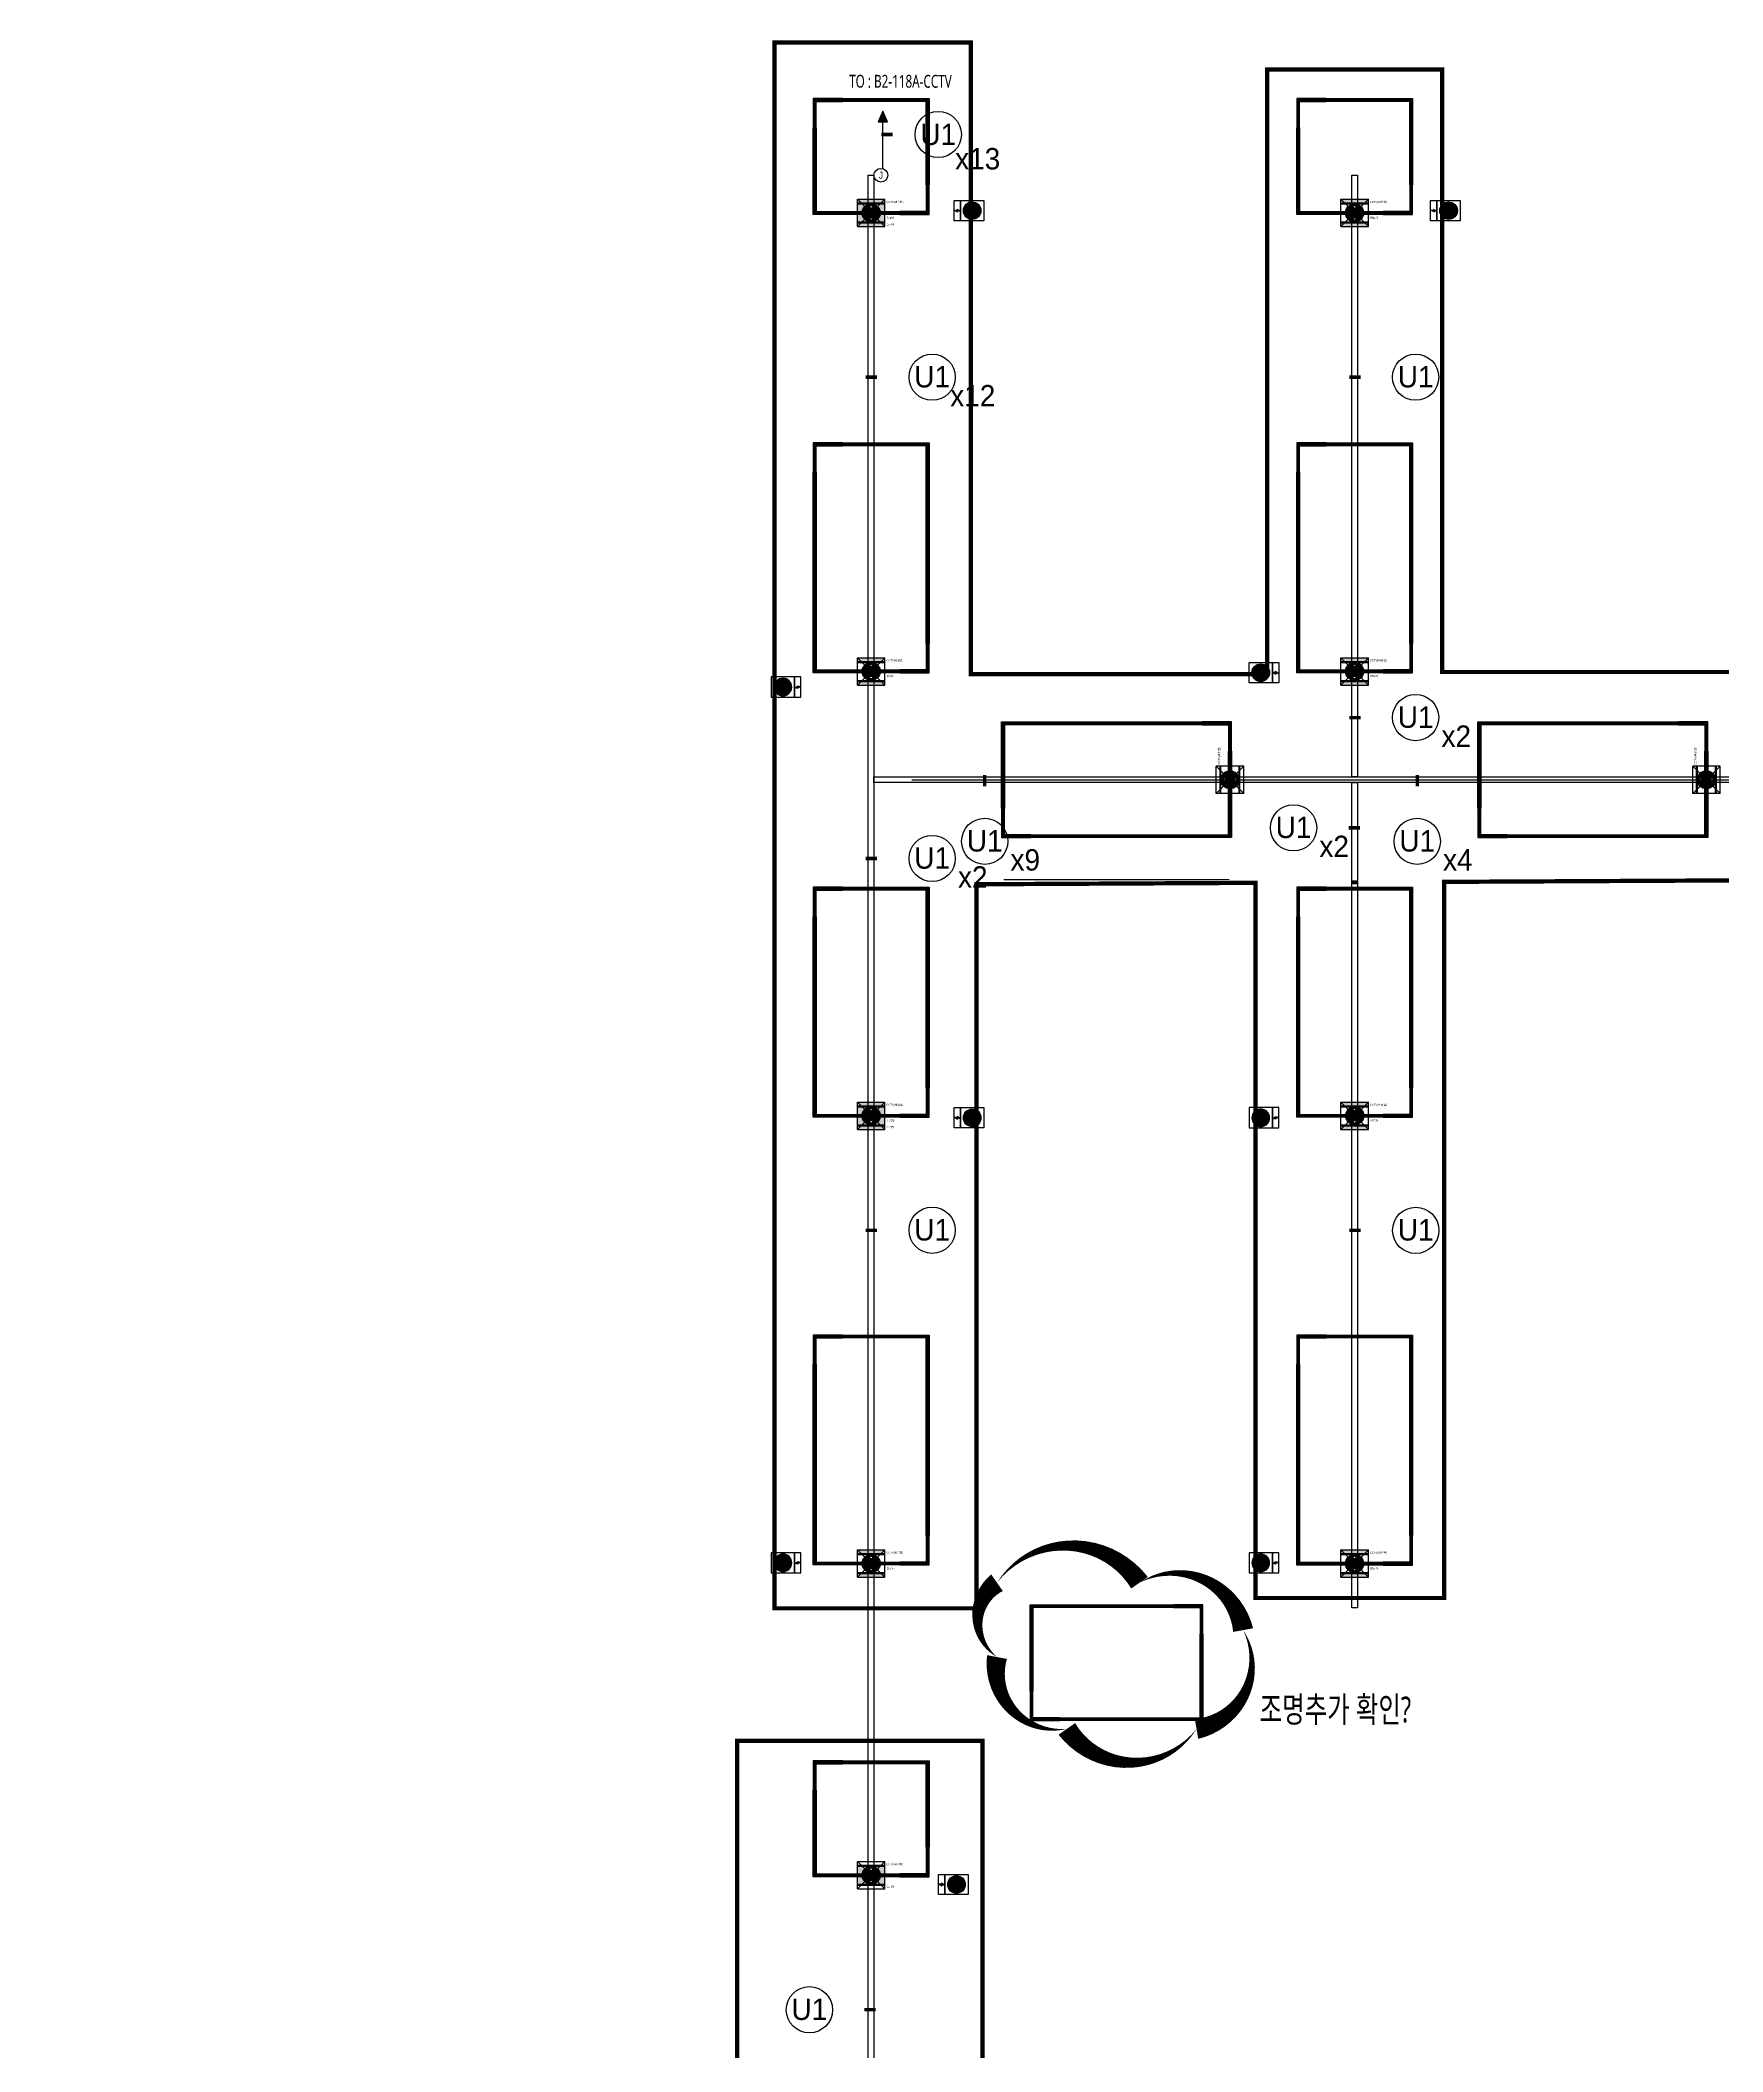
# Model space of a CAD drawing. Header units: millimetres. Extents: x 836025 to 1108898, y 78775 to 372820.
# Drawn here: x 888878 to 947864, y 227966 to 298478 of the extents above; entities that cross this region are included whole.
import ezdxf
from ezdxf.enums import TextEntityAlignment as Align

# ---------------------------------------------------------------- set-up
doc = ezdxf.new("R2010")
doc.units = ezdxf.units.MM
doc.header["$LTSCALE"] = 250
for name, pattern in [('CENTER', [2, 1.25, -0.25, 0.25, -0.25]), ('LINE1', [3, 2.5, -0.5]), ('지하층_기둥$1$CEN', [62, 60, -1, 0, -1])]:
    doc.linetypes.add(name, pattern=pattern)
for name, color, linetype in [('25.05.07(전등 및 멀티 수정)', 8, 'Continuous'), ('A-CEN', 1, '지하층_기둥$1$CEN'), ('HA-CCTV', 2, 'Continuous'), ('HA-스피커 반경', 7, 'LINE1'), ('HA-조명기구', 7, 'Continuous'), ('HA-통합모듈', 7, 'Continuous'), ('LU-UTP wire', 3, 'Continuous'), ('LU-UTP 방향', 1, 'Continuous'), ('LU-UTP케이블', 1, 'Continuous'), ('LU-광케이블', 1, 'Continuous'), ('LU-귀로 방향', 3, 'Continuous'), ('LU-귀로Text', 3, 'Continuous'), ('LU-무선비상벨', 1, 'Continuous'), ('LU-정션박스', 3, 'Continuous'), ('라인구분', 7, 'CENTER'), ('전등레이스웨이', 1, 'Continuous')]:
    doc.layers.add(name, color=color, linetype=linetype)
doc.layers.add('HA-지시선', color=8, linetype='Continuous', plot=False)
doc.layers.get('HA-스피커 반경').off()
doc.styles.add('MtX_굴림', font='Gulim.ttf')
doc.styles.add('N', font='Gulim.ttf')
doc.styles.add('돋움', font='Dotum.ttf')
doc.styles.add('맑은고딕', font='malgun.ttf')

# ---------------------------------------------------------------- blocks, each defined once
blk = doc.blocks.new('HA-무선비상벨')
at = {"layer": 'LU-무선비상벨'}
h = blk.add_hatch(color=1, dxfattribs=at)
h.dxf.hatch_style = 1
h.paths.add_polyline_path([(309, 0, 1), (-309, 0, 1)])
h = blk.add_hatch(color=1, dxfattribs=at)
h.dxf.hatch_style = 1
h.paths.add_polyline_path([(2, 531), (33, 632), (-46, 509), (-2, 509), (-34, 408), (46, 531)])
at = {"layer": 'LU-무선비상벨', "color": 1}
for p, q in [((33, 632), (-46, 509)), ((-46, 509), (46, 531)), ((-2, 509), (-46, 509)), ((-34, 408), (46, 531)), ((-34, 408), (-2, 509)), ((33, 632), (2, 531)), ((46, 531), (2, 531))]:
    blk.add_line(p, q, dxfattribs=at)
for points in [[(356, 408), (-354, 408), (-354, 631), (356, 631)], [(-354, 408), (356, 408), (356, -408), (-354, -408)]]:
    blk.add_lwpolyline(points, close=True, dxfattribs=at)
blk.add_circle((0, 0), 309, dxfattribs=at)
blk = doc.blocks.new('HA-조명기구(코너1000)')
at = {"layer": 'HA-조명기구'}
h = blk.add_hatch(color=81, dxfattribs=at)
h.dxf.hatch_style = 1
h.paths.add_polyline_path([(-995, -35), (-35, -35), (-35, -995), (-5, -995), (-5, -5), (-995, -5)])
at = {"layer": 'HA-조명기구', "color": 81}
blk.add_lwpolyline([(-1000, 0), (-1000, -40), (-40, -40), (-40, -1000), (0, -1000), (0, 0), (-1000, 0)], dxfattribs=at)
at = {"layer": 'HA-조명기구', "color": 3}
blk.add_lwpolyline([(-995, -5), (-995, -35), (-35, -35), (-35, -995), (-5, -995), (-5, -5)], close=True, dxfattribs=at)
at = {"layer": 'HA-지시선'}
for p, q in [((-40, -40), (0, 0)), ((-20, -20), (-1000, -20)), ((-20, -20), (-20, -1000))]:
    blk.add_line(p, q, dxfattribs=at)
at = {"layer": 'HA-지시선', "color": 30}
blk.add_lwpolyline([(-1000, 30), (-1000, -70), (-70, -70), (-70, -1000), (30, -1000), (30, 30)], close=True, dxfattribs=at)
blk = doc.blocks.new('HA-조명기구(직2000)')
at = {"layer": 'HA-조명기구'}
h = blk.add_hatch(color=81, dxfattribs=at)
h.dxf.hatch_style = 1
h.paths.add_polyline_path([(5, -1995), (35, -1995), (35, -5), (5, -5)])
h = blk.add_hatch(color=81, dxfattribs=at)
h.dxf.hatch_style = 1
h.paths.add_polyline_path([(5, -1995), (35, -1995), (35, -5), (5, -5)])
at = {"layer": 'HA-조명기구', "color": 81}
blk.add_lwpolyline([(0, 0), (40, 0), (40, -2000), (0, -2000), (0, 0)], dxfattribs=at)
blk.add_lwpolyline([(5, -5), (35, -5), (35, -1995), (5, -1995)], close=True, dxfattribs=at)
at = {"layer": 'HA-지시선'}
blk.add_line((20, 0), (20, -2000), dxfattribs=at)
at = {"layer": 'HA-지시선', "color": 4}
blk.add_lwpolyline([(-30, 0), (70, 0), (70, -2000), (-30, -2000)], close=True, dxfattribs=at)
blk = doc.blocks.new('HA-통합모듈-만공차')
at = {"layer": 'HA-통합모듈'}
h = blk.add_hatch(color=81, dxfattribs=at)
h.dxf.hatch_style = 1
h.paths.add_polyline_path([(-480, 349), (480, 349), (480, 480), (-480, 480)])
h.paths.add_polyline_path([(-480, -480), (480, -480), (480, -349), (-480, -349)])
at = {"layer": 'HA-지시선', "color": 5}
for p, q in [((-480, -480), (-480, 480)), ((-480, 480), (480, 480)), ((-480, 317), (480, 317)), ((480, -480), (480, 480)), ((-480, -317), (480, -317)), ((-480, -480), (480, -480))]:
    blk.add_line(p, q, dxfattribs=at)
at = {"layer": 'HA-지시선', "color": 251, "true_color": 0x636466}
for p, q in [((-480, 480), (480, -480)), ((-480, -480), (480, 480))]:
    blk.add_line(p, q, dxfattribs=at)
at = {"layer": 'HA-지시선', "color": 5}
blk.add_circle((0, 0), 317, dxfattribs=at)
at = {"layer": 'HA-통합모듈', "color": 5}
for p, q in [((-480, 349), (480, 349)), ((-480, -349), (480, -349))]:
    blk.add_line(p, q, dxfattribs=at)
at = {"layer": 'HA-지시선', "color": 7, "style": 'MtX_굴림'}
blk.add_text('만공차', height=70, dxfattribs=at).set_placement((542, -205))
blk = doc.blocks.new('HA-통합모듈-CCTV(비상벨연동)')
at = {"layer": 'HA-통합모듈'}
h = blk.add_hatch(color=10, dxfattribs=at)
h.dxf.hatch_style = 1
h.paths.add_polyline_path([(317, 0, 1), (-317, 0, 1)])
h.paths.add_polyline_path([(-270, 0), (-170, -100), (-170, 0), (0, 0), (0, -170), (-100, -170), (0, -270), (100, -170), (0, -170), (0, 0), (170, 0), (170, -100), (270, 0), (170, 100), (170, 0), (0, 0), (0, 170), (100, 170), (-2, 268), (-100, 170), (0, 170), (0, 0), (-170, 0), (-170, 100)], flags=16)
at = {"layer": 'HA-지시선', "color": 251, "true_color": 0x636466}
for p, q in [((-480, 480), (480, -480)), ((-480, -480), (480, 480))]:
    blk.add_line(p, q, dxfattribs=at)
at = {"layer": 'HA-통합모듈', "color": 5}
for p, q in [((-480, -480), (-480, 480)), ((-480, 480), (480, 480)), ((-480, 349), (480, 349)), ((-480, 317), (480, 317)), ((-170, 100), (-270, 0)), ((-270, 0), (-170, -100)), ((-170, 100), (-170, -100)), ((0, 0), (-170, 0)), ((-100, 170), (-2, 268)), ((100, 170), (-100, 170)), ((-2, 268), (100, 170)), ((0, 0), (0, 170)), ((0, 0), (0, -170)), ((0, 0), (170, 0)), ((170, -100), (170, 100)), ((170, 100), (270, 0)), ((270, 0), (170, -100)), ((480, -480), (480, 480)), ((-480, -317), (480, -317)), ((-480, -349), (480, -349)), ((-480, -480), (480, -480)), ((-100, -170), (100, -170)), ((0, -270), (-100, -170)), ((100, -170), (0, -270))]:
    blk.add_line(p, q, dxfattribs=at)
blk.add_circle((0, 0), 317, dxfattribs=at)
at = {"layer": 'HA-통합모듈', "style": '돋움'}
blk.add_text('CCTV(비상벨)', height=70, dxfattribs=at).set_placement((530, 350))
blk = doc.blocks.new('HA-통합모듈-스피커')
at = {"layer": 'HA-통합모듈'}
h = blk.add_hatch(color=210, dxfattribs=at)
h.dxf.hatch_style = 1
h.paths.add_polyline_path([(-480, -317), (-480, 317), (0, 317, 1), (0, -317)])
h.paths.add_polyline_path([(0, -317, 1), (0, 317), (480, 317), (480, -317)])
at = {"layer": 'HA-지시선', "color": 5}
for p, q in [((-480, -480), (-480, 480)), ((-480, 480), (480, 480)), ((-480, 349), (480, 349)), ((-480, 317), (480, 317)), ((480, -480), (480, 480)), ((-480, -317), (480, -317)), ((-480, -349), (480, -349)), ((-480, -480), (480, -480))]:
    blk.add_line(p, q, dxfattribs=at)
at = {"layer": 'HA-지시선', "color": 251, "true_color": 0x636466}
for p, q in [((-480, 480), (480, -480)), ((-480, -480), (480, 480))]:
    blk.add_line(p, q, dxfattribs=at)
at = {"layer": 'HA-지시선', "color": 5}
blk.add_circle((0, 0), 317, dxfattribs=at)
at = {"layer": 'HA-조명기구', "style": '돋움'}
blk.add_text('스피커', height=70, dxfattribs=at).set_placement((538, -434))
blk = doc.blocks.new('zw$9B82')
at = {"layer": 'HA-스피커 반경', "color": 6}
blk.add_blockref('HA-통합모듈-스피커', (0, 0), dxfattribs=at)
blk = doc.blocks.new('LU-귀로방향')
at = {"layer": 'LU-귀로 방향', "color": 2}
blk.add_lwpolyline([(0.8, -0.35), (0.8, 0.35), (0, 0)], close=True, dxfattribs=at)
at = {"layer": 'LU-귀로 방향', "color": 10}
blk.add_solid([(0.03, 0), (0.78, 0.33), (0.78, -0.33)], dxfattribs=at)
blk = doc.blocks.new('LU-Jumper')
at = {"layer": 'LU-정션박스', "color": 2}
blk.add_circle((0, 0), 0.5, dxfattribs=at)
blk.add_circle((0, 0), 0.5, dxfattribs=at)
at = {"layer": 'LU-정션박스', "color": 1, "style": 'N'}
blk.add_text('J', height=0.5, dxfattribs=at).set_placement((0, 0), align=Align.MIDDLE)

msp = doc.modelspace()

# ---------------------------------------------------------------- linework, layer by layer
at = {"layer": '25.05.07(전등 및 멀티 수정)'}
for p, q in [((919435, 272555), (964100, 272555)), ((922658, 269055), (930558, 269055))]:
    msp.add_line(p, q, dxfattribs=at)
msp.add_lwpolyline([(922420, 244408, 0, 711, -0.520567), (927416, 244408, 0, 711, -0.520567), (931049, 242747, 0, 711, -0.520567), (929415, 239283, 0, 711, -0.520567), (924868, 239283, 0, 711, -0.520567), (922420, 241802, 0, 711, -0.520567)], format="xyseb", close=True, dxfattribs=at)
at = {"layer": 'LU-UTP wire'}
msp.add_line((918418, 293985, 0), (918418, 295994, 0), dxfattribs=at)
at = {"layer": 'LU-UTP 방향', "elevation": 0}
msp.add_lwpolyline([(918588, 293745, 0, 0, 0), (919180, 293745, 0, 0, 0), (919180, 292989, 120, 0, 0), (919180, 292589, 0, 0, 0)], format="xyseb", dxfattribs=at)
at = {"layer": 'LU-UTP케이블', "color": 1}
for centre in [(920361, 295174, 0), (920147, 286666, 0), (937097, 286666, 0), (937097, 274732, 0), (932817, 270869, 0), (921988, 270396, 0), (937153, 270396, 0), (920147, 269795, 0), (920147, 256761, 0), (937098, 256760, 0), (915842, 229439, 0)]:
    msp.add_circle(centre, 811, dxfattribs=at)
at = {"layer": 'LU-광케이블', "color": 1, "elevation": 0}
for points in [[(919550, 295174, 0, 0, 0), (919550, 295174, 0, 0, 0), (918764, 295174, 120, 120, 0), (918364, 295174, 0, 0, 0)], [(919336, 286666, 0, 0, 0), (918218, 286666, 120, 120, 0), (917818, 286666, 0, 0, 0)], [(936286, 286666, 0, 0, 0), (935168, 286666, 120, 120, 0), (934768, 286666, 0, 0, 0)], [(936286, 274732, 0, 0, 0), (935168, 274732, 120, 120, 0), (934768, 274732, 0, 0, 0)], [(921988, 271207, 0, 0, 0), (921988, 272325, 120, 120, 0), (921988, 272725, 0, 0, 0)], [(937153, 271207, 0, 0, 0), (937153, 272325, 120, 120, 0), (937153, 272725, 0, 0, 0)], [(933628, 270869, 0, 0, 0), (934746, 270869, 120, 120, 0), (935146, 270869, 0, 0, 0)], [(919336, 269795, 0, 0, 0), (918218, 269795, 120, 120, 0), (917818, 269795, 0, 0, 0)], [(919336, 256761, 0, 0, 0), (918218, 256761, 120, 120, 0), (917818, 256761, 0, 0, 0)], [(936286, 256760, 0, 0, 0), (935169, 256760, 120, 120, 0), (934769, 256760, 0, 0, 0)], [(916653, 229439, 0, 0, 0), (917771, 229439, 120, 120, 0), (918171, 229439, 0, 0, 0)]]:
    msp.add_lwpolyline(points, format="xyseb", dxfattribs=at)
at = {"layer": '라인구분', "color": 2, "ltscale": 3.5, "const_width": 150, "elevation": 0}
for points in [[(948537, 297955), (948537, 276332), (938026, 276332), (938026, 297451), (931890, 297451), (931890, 276257), (921504, 276257), (921504, 298403), (914615, 298403), (914615, 243510), (921704, 243510), (921704, 268891), (931485, 268941), (931485, 243871), (938100, 243871), (938100, 268975), (960847, 269091), (960847, 276406), (955228, 276406), (955228, 297955), (948408, 297955)], [(934858, 268958), (935058, 268959)]]:
    msp.add_lwpolyline(points, dxfattribs=at)
at = {"layer": '라인구분', "color": 5, "ltscale": 3.5, "const_width": 150, "elevation": 0}
msp.add_lwpolyline([(888953, 217855), (888953, 210855), (914281, 210855), (914281, 201200), (921044, 201200), (921044, 210856), (968028, 210856), (968028, 217856), (921908, 217855), (921908, 238864), (913308, 238864), (913308, 217855), (889008, 217855)], dxfattribs=at)
at = {"layer": '전등레이스웨이', "elevation": 0}
for points in [[(918108, 293745), (918108, 135855), (917907, 135855), (917907, 293745)], [(935058, 293745), (935058, 272655), (934857, 272655), (934857, 293745)], [(918108, 272655), (963777, 272655), (963777, 272455), (918108, 272455)], [(935058, 272455), (935058, 243533), (934857, 243533), (934858, 272455)]]:
    msp.add_lwpolyline(points, close=True, dxfattribs=at)

# ---------------------------------------------------------------- block references
at = {"layer": 'A-CEN'}
for p in [(918009, 292424, 0), (918008, 260775, 0), (918008, 234153, 0)]:
    msp.add_blockref('zw$9B82', p, dxfattribs=at)
at = {"layer": 'HA-CCTV', "color": 3}
for p in [(918010, 292424, 0), (934958, 292424, 0), (918008, 276353, 0), (934958, 276353, 0), (918009, 260775, 0), (934959, 260775, 0), (918008, 245079, 0), (934958, 245078, 0), (918008, 234153, 0)]:
    msp.add_blockref('HA-통합모듈-CCTV(비상벨연동)', p, dxfattribs=at)
at = {"layer": 'HA-CCTV', "color": 3, "rotation": 90.00000000000007}
for p in [(930588, 272555), (947289, 272555, 0)]:
    msp.add_blockref('HA-통합모듈-CCTV(비상벨연동)', p, dxfattribs=at)
at = {"layer": 'HA-조명기구', "color": 3}
for name, p, rotation in [('HA-조명기구(코너1000)', (916008, 296404, 0), 90), ('HA-조명기구(직2000)', (919008, 296404, 0), 270), ('HA-조명기구(코너1000)', (932958, 296404, 0), 90), ('HA-조명기구(직2000)', (935958, 296404, 0), 270), ('HA-조명기구(직2000)', (916048, 293404, 0), 180), ('HA-조명기구(직2000)', (920008, 293404, 0), 180), ('HA-조명기구(직2000)', (932998, 293404, 0), 180), ('HA-조명기구(직2000)', (936958, 293404, 0), 180), ('HA-조명기구(코너1000)', (920008, 292404, 0), 270), ('HA-조명기구(코너1000)', (936958, 292404, 0), 270), ('HA-조명기구(직2000)', (919008, 292444, 0), 270), ('HA-조명기구(직2000)', (935958, 292444, 0), 270), ('HA-조명기구(코너1000)', (916008, 284333, 0), 90), ('HA-조명기구(직2000)', (919008, 284333, 0), 270), ('HA-조명기구(코너1000)', (932958, 284333, 0), 90), ('HA-조명기구(직2000)', (935958, 284333, 0), 270), ('HA-조명기구(직2000)', (916048, 281333, 0), 180), ('HA-조명기구(직2000)', (920008, 281333, 0), 180), ('HA-조명기구(직2000)', (932998, 281333, 0), 180), ('HA-조명기구(직2000)', (936958, 281333, 0), 180), ('HA-조명기구(직2000)', (916048, 279333, 0), 180), ('HA-조명기구(직2000)', (920008, 279333, 0), 180), ('HA-조명기구(직2000)', (932998, 279333, 0), 180), ('HA-조명기구(직2000)', (936958, 279333, 0), 180), ('HA-조명기구(직2000)', (916048, 277333, 0), 180), ('HA-조명기구(직2000)', (920008, 277333, 0), 180), ('HA-조명기구(직2000)', (932998, 277333, 0), 180), ('HA-조명기구(직2000)', (936958, 277333, 0), 180), ('HA-조명기구(코너1000)', (920008, 276333, 0), 270), ('HA-조명기구(코너1000)', (936958, 276333, 0), 270), ('HA-조명기구(직2000)', (919008, 276373, 0), 270), ('HA-조명기구(직2000)', (935958, 276373, 0), 270), ('HA-조명기구(직2000)', (923608, 274515), 89.99999999999999), ('HA-조명기구(직2000)', (925608, 274515), 89.99999999999999), ('HA-조명기구(직2000)', (927608, 274515), 89.99999999999999), ('HA-조명기구(직2000)', (940309, 274515, 0), 89.99999999999999), ('HA-조명기구(직2000)', (942309, 274515, 0), 89.99999999999999), ('HA-조명기구(직2000)', (944309, 274515, 0), 89.99999999999999), ('HA-조명기구(직2000)', (922648, 271555), 180), ('HA-조명기구(직2000)', (930608, 271555), 180), ('HA-조명기구(직2000)', (939349, 271555, 0), 180), ('HA-조명기구(직2000)', (947309, 271555, 0), 180), ('HA-조명기구(코너1000)', (922608, 270555), 180), ('HA-조명기구(코너1000)', (939309, 270555, 0), 180), ('HA-조명기구(직2000)', (923608, 270555), 89.99999999999999), ('HA-조명기구(직2000)', (925608, 270555), 89.99999999999999), ('HA-조명기구(직2000)', (927608, 270555), 89.99999999999999), ('HA-조명기구(직2000)', (940309, 270555, 0), 89.99999999999999), ('HA-조명기구(직2000)', (942309, 270555, 0), 89.99999999999999), ('HA-조명기구(직2000)', (944309, 270555, 0), 89.99999999999999), ('HA-조명기구(코너1000)', (916008, 268755, 0), 90), ('HA-조명기구(직2000)', (919008, 268755, 0), 270), ('HA-조명기구(코너1000)', (932958, 268755, 0), 90), ('HA-조명기구(직2000)', (935958, 268755, 0), 270), ('HA-조명기구(직2000)', (916048, 265755, 0), 180), ('HA-조명기구(직2000)', (920008, 265755, 0), 180), ('HA-조명기구(직2000)', (932998, 265755, 0), 180), ('HA-조명기구(직2000)', (936958, 265755, 0), 180), ('HA-조명기구(직2000)', (916048, 263755, 0), 180), ('HA-조명기구(직2000)', (920008, 263755, 0), 180), ('HA-조명기구(직2000)', (932998, 263755, 0), 180), ('HA-조명기구(직2000)', (936958, 263755, 0), 180), ('HA-조명기구(직2000)', (916048, 261755, 0), 180), ('HA-조명기구(직2000)', (920008, 261755, 0), 180), ('HA-조명기구(직2000)', (932998, 261755, 0), 180), ('HA-조명기구(직2000)', (936958, 261755, 0), 180), ('HA-조명기구(코너1000)', (920008, 260755, 0), 270), ('HA-조명기구(코너1000)', (936958, 260755, 0), 270), ('HA-조명기구(직2000)', (919008, 260795, 0), 270), ('HA-조명기구(직2000)', (935958, 260795, 0), 270), ('HA-조명기구(코너1000)', (916008, 253059, 0), 90), ('HA-조명기구(직2000)', (919008, 253059, 0), 270), ('HA-조명기구(코너1000)', (932958, 253058, 0), 90), ('HA-조명기구(직2000)', (935958, 253058, 0), 270), ('HA-조명기구(직2000)', (916048, 250059, 0), 180), ('HA-조명기구(직2000)', (920008, 250059, 0), 180), ('HA-조명기구(직2000)', (932998, 250058, 0), 180), ('HA-조명기구(직2000)', (936958, 250058, 0), 180), ('HA-조명기구(직2000)', (916048, 248059, 0), 180), ('HA-조명기구(직2000)', (920008, 248059, 0), 180), ('HA-조명기구(직2000)', (932998, 248058, 0), 180), ('HA-조명기구(직2000)', (936958, 248058, 0), 180), ('HA-조명기구(직2000)', (916048, 246059, 0), 180), ('HA-조명기구(직2000)', (920008, 246059, 0), 180), ('HA-조명기구(직2000)', (932998, 246058, 0), 180), ('HA-조명기구(직2000)', (936958, 246058, 0), 180), ('HA-조명기구(코너1000)', (920008, 245059, 0), 270), ('HA-조명기구(코너1000)', (936958, 245058, 0), 270), ('HA-조명기구(직2000)', (919008, 245099, 0), 270), ('HA-조명기구(직2000)', (935958, 245098, 0), 270), ('HA-조명기구(직2000)', (924608, 243565), 89.99999999999999), ('HA-조명기구(직2000)', (926608, 243565), 89.99999999999999), ('HA-조명기구(직2000)', (923648, 240605), 180), ('HA-조명기구(직2000)', (929608, 240605), 180), ('HA-조명기구(코너1000)', (923608, 239605), 180), ('HA-조명기구(직2000)', (924608, 239605), 89.99999999999999), ('HA-조명기구(직2000)', (926608, 239605), 89.99999999999999), ('HA-조명기구(코너1000)', (916008, 238133, 0), 90), ('HA-조명기구(직2000)', (919008, 238133, 0), 270), ('HA-조명기구(직2000)', (916048, 235133, 0), 180), ('HA-조명기구(직2000)', (920008, 235133, 0), 180), ('HA-조명기구(코너1000)', (920008, 234133, 0), 270), ('HA-조명기구(직2000)', (919008, 234173, 0), 270)]:
    msp.add_blockref(name, p, dxfattribs=dict(at, rotation=rotation))
at = {"layer": 'HA-조명기구', "color": 3, "xscale": -1}
for p, rotation in [((920008, 296404, 0), 270), ((936958, 296404, 0), 270), ((916008, 292404, 0), 89.99999999999969), ((932958, 292404, 0), 89.99999999999969), ((920008, 284333, 0), 270), ((936958, 284333, 0), 270), ((916008, 276333, 0), 89.99999999999969), ((932958, 276333, 0), 89.99999999999969), ((930608, 270555), 180), ((947309, 270555, 0), 180), ((920008, 268755, 0), 270), ((936958, 268755, 0), 270), ((916008, 260755, 0), 89.99999999999969), ((932958, 260755, 0), 89.99999999999969), ((920008, 253059, 0), 270), ((936958, 253058, 0), 270), ((916008, 245059, 0), 89.99999999999969), ((932958, 245058, 0), 89.99999999999969), ((929608, 239605), 180), ((920008, 238133, 0), 270), ((916008, 234133, 0), 89.99999999999969)]:
    msp.add_blockref('HA-조명기구(코너1000)', p, dxfattribs=dict(at, rotation=rotation))
at = {"layer": 'HA-조명기구', "color": 3}
for name, p in [('HA-통합모듈-만공차', (918010, 292424, 0)), ('HA-통합모듈-만공차', (934958, 292424, 0)), ('HA-통합모듈-만공차', (918008, 276353, 0)), ('HA-통합모듈-만공차', (934958, 276353, 0)), ('HA-조명기구(코너1000)', (930608, 274555)), ('HA-조명기구(코너1000)', (947309, 274555, 0)), ('HA-통합모듈-만공차', (918009, 260775, 0)), ('HA-통합모듈-만공차', (934959, 260775, 0)), ('HA-통합모듈-만공차', (918008, 245079, 0)), ('HA-통합모듈-만공차', (934958, 245078, 0)), ('HA-조명기구(코너1000)', (929608, 243605))]:
    msp.add_blockref(name, p, dxfattribs=at)
at = {"layer": 'HA-조명기구', "color": 3, "xscale": -1}
for p in [(922608, 274555), (939309, 274555, 0), (923608, 243605)]:
    msp.add_blockref('HA-조명기구(코너1000)', p, dxfattribs=at)
at = {"layer": 'LU-귀로 방향', "xscale": 468.0000000000001, "yscale": 468.0000000000001, "zscale": 468.0000000000001, "rotation": 269.9999999999999}
msp.add_blockref('LU-귀로방향', (918418, 295995, 0), dxfattribs=at)
at = {"layer": 'LU-무선비상벨'}
for p, rotation in [((921550, 292504), 89.99999999999991), ((938250, 292504), 89.99999999999991), ((931665, 276306), 269.9999999999999), ((921550, 260704), 89.99999999999991), ((921000, 233828), 89.99999999999991)]:
    msp.add_blockref('HA-무선비상벨', p, dxfattribs=dict(at, rotation=rotation))
at = {"layer": 'LU-무선비상벨', "xscale": -1, "rotation": 270.0000000000001}
for p in [(914915, 275804), (931665, 260704), (914915, 245104), (931665, 245104)]:
    msp.add_blockref('HA-무선비상벨', p, dxfattribs=at)
at = {"layer": 'LU-정션박스', "xscale": 480, "yscale": 480, "zscale": 480, "rotation": 359.9157777883218}
msp.add_blockref('LU-Jumper', (918348, 293745, 0), dxfattribs=at)

# ---------------------------------------------------------------- texts
at = {"layer": 'LU-UTP케이블', "color": 3, "style": 'N'}
for s, p in [('U1', (920361, 295176, 0)), ('x13', (921743, 294324, 0)), ('U1', (920147, 286683, 0)), ('U1', (937097, 286683, 0)), ('x12', (921571, 286017, 0)), ('U1', (937097, 274749, 0)), ('x2', (938521, 274083, 0)), ('U1', (921988, 270413, 0)), ('U1', (932817, 270886, 0)), ('U1', (937153, 270413, 0)), ('U1', (920147, 269812, 0)), ('x9', (923411, 269747, 0)), ('x2', (934240, 270219, 0)), ('x4', (938576, 269747, 0)), ('x2', (921571, 269146, 0)), ('U1', (920147, 256778, 0)), ('U1', (937098, 256777, 0)), ('U1', (915842, 229456, 0))]:
    msp.add_text(s, height=750, dxfattribs=at).set_placement(p, align=Align.MIDDLE_CENTER)
at = {"layer": 'LU-귀로Text', "color": 3, "style": '맑은고딕', "width": 0.7}
for s, height, p in [('TO : B2-118A-CCTV', 450, (919035, 297039, 0)), ('조명추가 확인?', 900, (934281, 239965, 0))]:
    msp.add_text(s, height=height, rotation=359.93392, dxfattribs=at).set_placement(p, align=Align.MIDDLE_CENTER)

doc.saveas('drawing.dxf')
